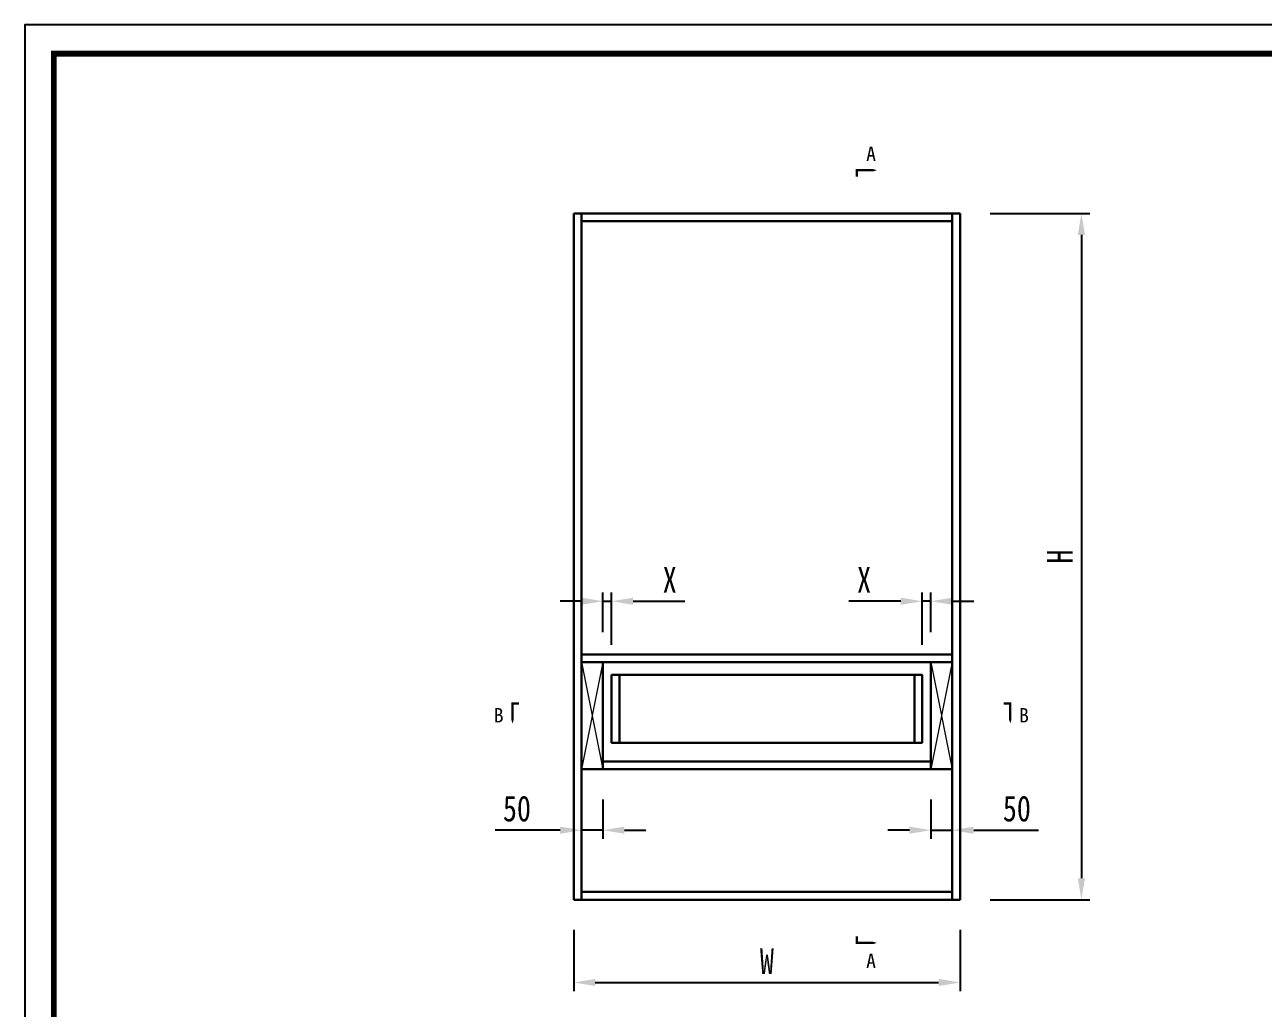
# Model space of a CAD drawing. Header units: millimetres. Extents: x 0 to 1097966, y -63096 to 223085.
# Drawn here: x 337985.2 to 338273.8, y -57515.8 to -57286.5 of the extents above; entities that cross this region are included whole.
import ezdxf

# ---------------------------------------------------------------- set-up
doc = ezdxf.new("R2010")
doc.units = ezdxf.units.MM
doc.styles.add('TEXT', font='', dxfattribs={"width": 0.8})
doc.styles.add('宋体', font='')
doc.styles.get('TEXT').set_extended_font_data('SimSun')
doc.styles.get('宋体').set_extended_font_data('SimSun')
doc.dimstyles.new('副本 (2) (2) ISO-25', dxfattribs={"dimtxt": 18, "dimasz": 13, "dimexe": 6, "dimexo": 12, "dimgap": 6, "dimtad": 1, "dimtxsty": 'TEXT', "dimcen": 2.5, "dimclrd": 5, "dimclre": 5, "dimclrt": 5, "dimadec": 0, "dimazin": 0, "dimtfac": 1, "dimtmove": 0, "dimatfit": 3, "dimldrblk": 'BOXFILLED', "dimfxl": 1.25, "dimarcsym": 0})
pattern_1 = [(0, (-34.8345, -431.813), (0, 6.985), [5.08, -1.905]), (90, (-34.8345, -431.813), (-6.985, 4e-16), [5.08, -1.905])]

# ---------------------------------------------------------------- blocks, each defined once
blk = doc.blocks.new('*D723')
at = {"color": 5, "lineweight": -2, "transparency": 16777216}
for p, q in [((338113.13, -57497.49), (338113.13, -57511.79)), ((338203.13, -57497.49), (338203.13, -57511.79)), ((338118.13, -57509.79), (338198.13, -57509.79))]:
    blk.add_line(p, q, dxfattribs=at)
at = {"color": 5, "transparency": 16777216}
for points in [[(338118.13, -57508.95), (338118.13, -57510.62), (338113.13, -57509.79)], [(338198.13, -57508.95), (338198.13, -57510.62), (338203.13, -57509.79)]]:
    blk.add_solid(points, dxfattribs=at)
at = {"layer": 'Defpoints', "color": 0, "transparency": 16777216}
for p in [(338113.13, -57490.49), (338203.13, -57490.49), (338203.13, -57509.79)]:
    blk.add_point(p, dxfattribs=at)
at = {"color": 5, "transparency": 16777216, "insert": (338158.13, -57504.79), "char_height": 6, "attachment_point": 5, "style": 'TEXT'}
blk.add_mtext('W', dxfattribs=at)
blk = doc.blocks.new('_BoxFilled')
at = {"color": 0, "linetype": 'ByBlock', "lineweight": -2}
blk.add_line((-0.5, 0), (-1, 0), dxfattribs=at)
at = {"color": 0, "linetype": 'ByBlock'}
blk.add_solid([(-0.5, 0.5), (0.5, 0.5), (-0.5, -0.5), (0.5, -0.5)], dxfattribs=at)
blk = doc.blocks.new('*D724')
at = {"color": 5, "lineweight": -2, "transparency": 16777216}
for p, q in [((338210.13, -57330.49), (338233.4, -57330.49)), ((338231.4, -57335.49), (338231.4, -57485.49)), ((338210.13, -57490.49), (338233.4, -57490.49))]:
    blk.add_line(p, q, dxfattribs=at)
at = {"color": 5, "transparency": 16777216}
for points in [[(338230.57, -57335.49), (338232.24, -57335.49), (338231.4, -57330.49)], [(338230.57, -57485.49), (338232.24, -57485.49), (338231.4, -57490.49)]]:
    blk.add_solid(points, dxfattribs=at)
at = {"layer": 'Defpoints', "color": 0, "transparency": 16777216}
for p in [(338203.13, -57330.49), (338203.13, -57490.49), (338231.4, -57490.49)]:
    blk.add_point(p, dxfattribs=at)
at = {"color": 5, "transparency": 16777216, "insert": (338226.4, -57410.49), "char_height": 6, "attachment_point": 5, "rotation": 90, "style": 'TEXT'}
blk.add_mtext('H', dxfattribs=at)
blk = doc.blocks.new('*D725')
at = {"color": 5, "lineweight": -2, "transparency": 16777216}
for p, q in [((338114.93, -57467.09), (338114.93, -57476.28)), ((338119.93, -57467.09), (338119.93, -57476.28)), ((338109.93, -57474.28), (338094.85, -57474.28)), ((338119.93, -57474.28), (338114.93, -57474.28)), ((338124.93, -57474.28), (338129.93, -57474.28))]:
    blk.add_line(p, q, dxfattribs=at)
at = {"color": 5, "transparency": 16777216}
for points in [[(338109.93, -57473.45), (338109.93, -57475.12), (338114.93, -57474.28)], [(338124.93, -57473.45), (338124.93, -57475.12), (338119.93, -57474.28)]]:
    blk.add_solid(points, dxfattribs=at)
at = {"layer": 'Defpoints', "color": 0, "transparency": 16777216}
for p in [(338114.93, -57460.09), (338119.93, -57460.09), (338114.93, -57474.28)]:
    blk.add_point(p, dxfattribs=at)
at = {"color": 5, "lineweight": 13, "transparency": 16777216, "insert": (338099.89, -57469.28), "char_height": 6, "attachment_point": 5, "style": 'TEXT'}
blk.add_mtext('50', dxfattribs=at)
blk = doc.blocks.new('*D726')
at = {"color": 5, "lineweight": -2, "transparency": 16777216}
for p, q in [((338196.33, -57467.09), (338196.33, -57476.28)), ((338201.33, -57467.09), (338201.33, -57476.28)), ((338191.33, -57474.28), (338186.33, -57474.28)), ((338196.33, -57474.28), (338201.33, -57474.28)), ((338206.33, -57474.28), (338221.41, -57474.28))]:
    blk.add_line(p, q, dxfattribs=at)
at = {"color": 5, "transparency": 16777216}
for points in [[(338191.33, -57473.45), (338191.33, -57475.12), (338196.33, -57474.28)], [(338206.33, -57473.45), (338206.33, -57475.12), (338201.33, -57474.28)]]:
    blk.add_solid(points, dxfattribs=at)
at = {"layer": 'Defpoints', "color": 0, "transparency": 16777216}
for p in [(338196.33, -57460.09), (338201.33, -57460.09), (338201.33, -57474.28)]:
    blk.add_point(p, dxfattribs=at)
at = {"color": 5, "lineweight": 13, "transparency": 16777216, "insert": (338216.37, -57469.28), "char_height": 6, "attachment_point": 5, "style": 'TEXT'}
blk.add_mtext('50', dxfattribs=at)
blk = doc.blocks.new('*D728')
at = {"color": 5, "lineweight": -2, "transparency": 16777216}
for p, q in [((338119.93, -57428.09), (338119.93, -57418.9)), ((338121.95, -57431.08), (338121.95, -57418.9)), ((338114.93, -57420.9), (338109.93, -57420.9)), ((338119.93, -57420.9), (338121.95, -57420.9)), ((338126.95, -57420.9), (338139.02, -57420.9))]:
    blk.add_line(p, q, dxfattribs=at)
at = {"color": 5, "transparency": 16777216}
for points in [[(338114.93, -57420.07), (338114.93, -57421.73), (338119.93, -57420.9)], [(338126.95, -57420.07), (338126.95, -57421.73), (338121.95, -57420.9)]]:
    blk.add_solid(points, dxfattribs=at)
at = {"layer": 'Defpoints', "color": 0, "transparency": 16777216}
for p in [(338121.95, -57420.9), (338119.93, -57435.09), (338121.95, -57438.08)]:
    blk.add_point(p, dxfattribs=at)
at = {"color": 5, "lineweight": 13, "transparency": 16777216, "insert": (338135.49, -57415.9), "char_height": 6, "attachment_point": 5, "style": 'TEXT'}
blk.add_mtext('X', dxfattribs=at)
blk = doc.blocks.new('*D729')
at = {"color": 5, "lineweight": -2, "transparency": 16777216}
for p, q in [((338194.3, -57431.08), (338194.3, -57418.9)), ((338196.33, -57428.09), (338196.33, -57418.9)), ((338189.3, -57420.9), (338177.24, -57420.9)), ((338196.33, -57420.9), (338194.3, -57420.9)), ((338201.33, -57420.9), (338206.33, -57420.9))]:
    blk.add_line(p, q, dxfattribs=at)
at = {"color": 5, "transparency": 16777216}
for points in [[(338189.3, -57420.07), (338189.3, -57421.73), (338194.3, -57420.9)], [(338201.33, -57420.07), (338201.33, -57421.73), (338196.33, -57420.9)]]:
    blk.add_solid(points, dxfattribs=at)
at = {"layer": 'Defpoints', "color": 0, "transparency": 16777216}
for p in [(338194.3, -57420.9), (338196.33, -57435.09), (338194.3, -57438.08)]:
    blk.add_point(p, dxfattribs=at)
at = {"color": 5, "lineweight": 13, "transparency": 16777216, "insert": (338180.77, -57415.9), "char_height": 6, "attachment_point": 5, "style": 'TEXT'}
blk.add_mtext('X', dxfattribs=at)

msp = doc.modelspace()

# ---------------------------------------------------------------- hatches: boundary and pattern name
at = {"lineweight": 13, "true_color": 0x939598}
h = msp.add_hatch(dxfattribs=at)
h.set_pattern_fill('ANGLE', color=252)
h.set_pattern_definition(pattern_1)
h.paths.add_polyline_path([(338219.082, -57348.128), (338219.082, -57349.128), (338220.082, -57349.128), (338220.082, -57348.128)])
h = msp.add_hatch(dxfattribs=at)
h.set_pattern_fill('ANGLE', color=252)
h.set_pattern_definition(pattern_1)
h.paths.add_polyline_path([(338220.082, -57384.928), (338219.082, -57384.928), (338219.082, -57385.928), (338220.082, -57385.928)])
h = msp.add_hatch(dxfattribs=at)
h.set_pattern_fill('ANGLE', color=252)
h.set_pattern_definition(pattern_1)
h.paths.add_polyline_path([(338219.082, -57445.628), (338219.082, -57446.628), (338220.082, -57446.628), (338220.082, -57445.628)])

# ---------------------------------------------------------------- linework, layer by layer
at = {"lineweight": 30}
for p, q in [((338113.127, -57330.486), (338203.127, -57330.486)), ((338113.127, -57330.486), (338113.127, -57490.486)), ((338114.927, -57330.486), (338114.927, -57490.486)), ((338114.927, -57332.286), (338201.327, -57332.286)), ((338201.327, -57330.486), (338201.327, -57490.486)), ((338203.127, -57330.486), (338203.127, -57490.486)), ((338114.927, -57433.292), (338201.327, -57433.292)), ((338114.927, -57435.092), (338201.327, -57435.092)), ((338119.927, -57435.092), (338119.927, -57460.092)), ((338196.327, -57435.092), (338196.327, -57460.092)), ((338119.927, -57458.292), (338196.327, -57458.292)), ((338114.927, -57460.092), (338201.327, -57460.092)), ((338113.127, -57490.486), (338203.127, -57490.486)), ((338114.927, -57488.686), (338201.327, -57488.686))]:
    msp.add_line(p, q, dxfattribs=at)
at = {"lineweight": 13}
for p, q in [((338114.927, -57435.092), (338119.927, -57460.092)), ((338119.927, -57435.092), (338114.927, -57460.092)), ((338196.327, -57435.092), (338201.327, -57460.092)), ((338201.327, -57435.092), (338196.327, -57460.092))]:
    msp.add_line(p, q, dxfattribs=at)
at = {"color": 251, "lineweight": 30, "true_color": 0x636466}
for p, q in [((338123.752, -57453.883), (338123.752, -57438.084)), ((338192.503, -57438.084), (338192.503, -57453.883))]:
    msp.add_line(p, q, dxfattribs=at)
msp.add_lwpolyline([(337985.218, -57687.444), (338552.218, -57687.444), (338552.218, -57286.494), (337985.218, -57286.494)], close=True)
at = {"const_width": 1.35}
msp.add_lwpolyline([(337991.968, -57680.694), (338545.468, -57680.694), (338545.468, -57293.244), (337991.968, -57293.244)], close=True, dxfattribs=at)
for points in [[(338183.733, -57320.411, 0, 1.08, 0), (338182.05, -57320.411, 0.54, 0.54, 0), (338179.102, -57320.411, 0.54, 0.54, 0), (338179.102, -57321.926, 0.54, 0.54, 0)], [(338098.863, -57449.409, 0, 1.08, 0), (338098.863, -57447.726, 0.54, 0.54, 0), (338098.863, -57444.777, 0.54, 0.54, 0), (338100.378, -57444.777, 0.54, 0.54, 0)], [(338214.835, -57449.409, 0, 1.08, 0), (338214.835, -57447.726, 0.54, 0.54, 0), (338214.835, -57444.777, 0.54, 0.54, 0), (338213.32, -57444.777, 0.54, 0.54, 0)], [(338183.733, -57500.561, 0, 1.08, 0), (338182.05, -57500.561, 0.54, 0.54, 0), (338179.102, -57500.561, 0.54, 0.54, 0), (338179.102, -57499.046, 0.54, 0.54, 0)]]:
    msp.add_lwpolyline(points, format="xyseb")
at = {"color": 251, "lineweight": 30, "true_color": 0x636466}
msp.add_lwpolyline([(338121.952, -57438.084), (338194.303, -57438.084), (338194.303, -57453.883), (338121.952, -57453.883)], close=True, dxfattribs=at)

# ---------------------------------------------------------------- texts
at = {"color": 4, "char_height": 3.3539, "width": 4.17765, "attachment_point": 4, "style": '宋体'}
for s, insert in [('{\\C256;A}', (338181.256, -57316.58)), ('{\\C256;B}', (338094.492, -57447.481)), ('{\\C256;B}', (338216.883, -57447.481)), ('{\\C256;A}', (338181.256, -57504.759))]:
    msp.add_mtext(s, dxfattribs=dict(at, insert=insert))

# ---------------------------------------------------------------- dimensions: what is measured, and where the dimension line sits
dim = msp.add_linear_dim(base=(338231.404, -57490.486), p1=(338203.127, -57330.486), p2=(338203.127, -57490.486), angle=90, text='H', dimstyle='副本 (2) (2) ISO-25', override={"dimtxt": 6, "dimasz": 5, "dimexe": 2, "dimexo": 7, "dimgap": 2, "dimfxl": 30, "dimfxlon": 1})
dim.commit()
dim.dimension.update_dxf_attribs({"geometry": '*D724', "text_midpoint": (338226.404, -57410.486)})
at = {"color": 251, "lineweight": 13, "true_color": 0x636466}
dim = msp.add_linear_dim(base=(338121.952, -57420.901), p1=(338119.927, -57435.092), p2=(338121.952, -57438.084), text='X', dimstyle='副本 (2) (2) ISO-25', override={"dimtxt": 6, "dimasz": 5, "dimexe": 2, "dimexo": 7, "dimgap": 2, "dimfxl": 30, "dimfxlon": 1}, dxfattribs=at)
dim.commit()
dim.dimension.update_dxf_attribs({"geometry": '*D728', "text_midpoint": (338135.485, -57415.901)})
dim = msp.add_linear_dim(base=(338194.303, -57420.901), p1=(338196.327, -57435.092), p2=(338194.303, -57438.084), angle=180, text='X', dimstyle='副本 (2) (2) ISO-25', override={"dimtxt": 6, "dimasz": 5, "dimexe": 2, "dimexo": 7, "dimgap": 2, "dimfxl": 30, "dimfxlon": 1}, dxfattribs=at)
dim.commit()
dim.dimension.update_dxf_attribs({"geometry": '*D729', "text_midpoint": (338180.77, -57415.901)})
at = {"lineweight": 13}
for base, p1, p2, picture, middle in [((338114.927, -57474.283), (338119.927, -57460.092), (338114.927, -57460.092), '*D725', (338099.887, -57469.283)), ((338201.327, -57474.283), (338196.327, -57460.092), (338201.327, -57460.092), '*D726', (338216.367, -57469.283))]:
    dim = msp.add_linear_dim(base=base, p1=p1, p2=p2, text='50', dimstyle='副本 (2) (2) ISO-25', override={"dimtxt": 6, "dimasz": 5, "dimexe": 2, "dimexo": 7, "dimgap": 2, "dimfxl": 30, "dimfxlon": 1}, dxfattribs=at)
    dim.commit()
    dim.dimension.update_dxf_attribs({"geometry": picture, "text_midpoint": middle})
dim = msp.add_linear_dim(base=(338203.127, -57509.786), p1=(338113.127, -57490.486), p2=(338203.127, -57490.486), text='W', dimstyle='副本 (2) (2) ISO-25', override={"dimtxt": 6, "dimasz": 5, "dimexe": 2, "dimexo": 7, "dimgap": 2, "dimfxl": 30, "dimfxlon": 1})
dim.commit()
dim.dimension.update_dxf_attribs({"geometry": '*D723', "text_midpoint": (338158.127, -57504.786)})

doc.saveas('drawing.dxf')
